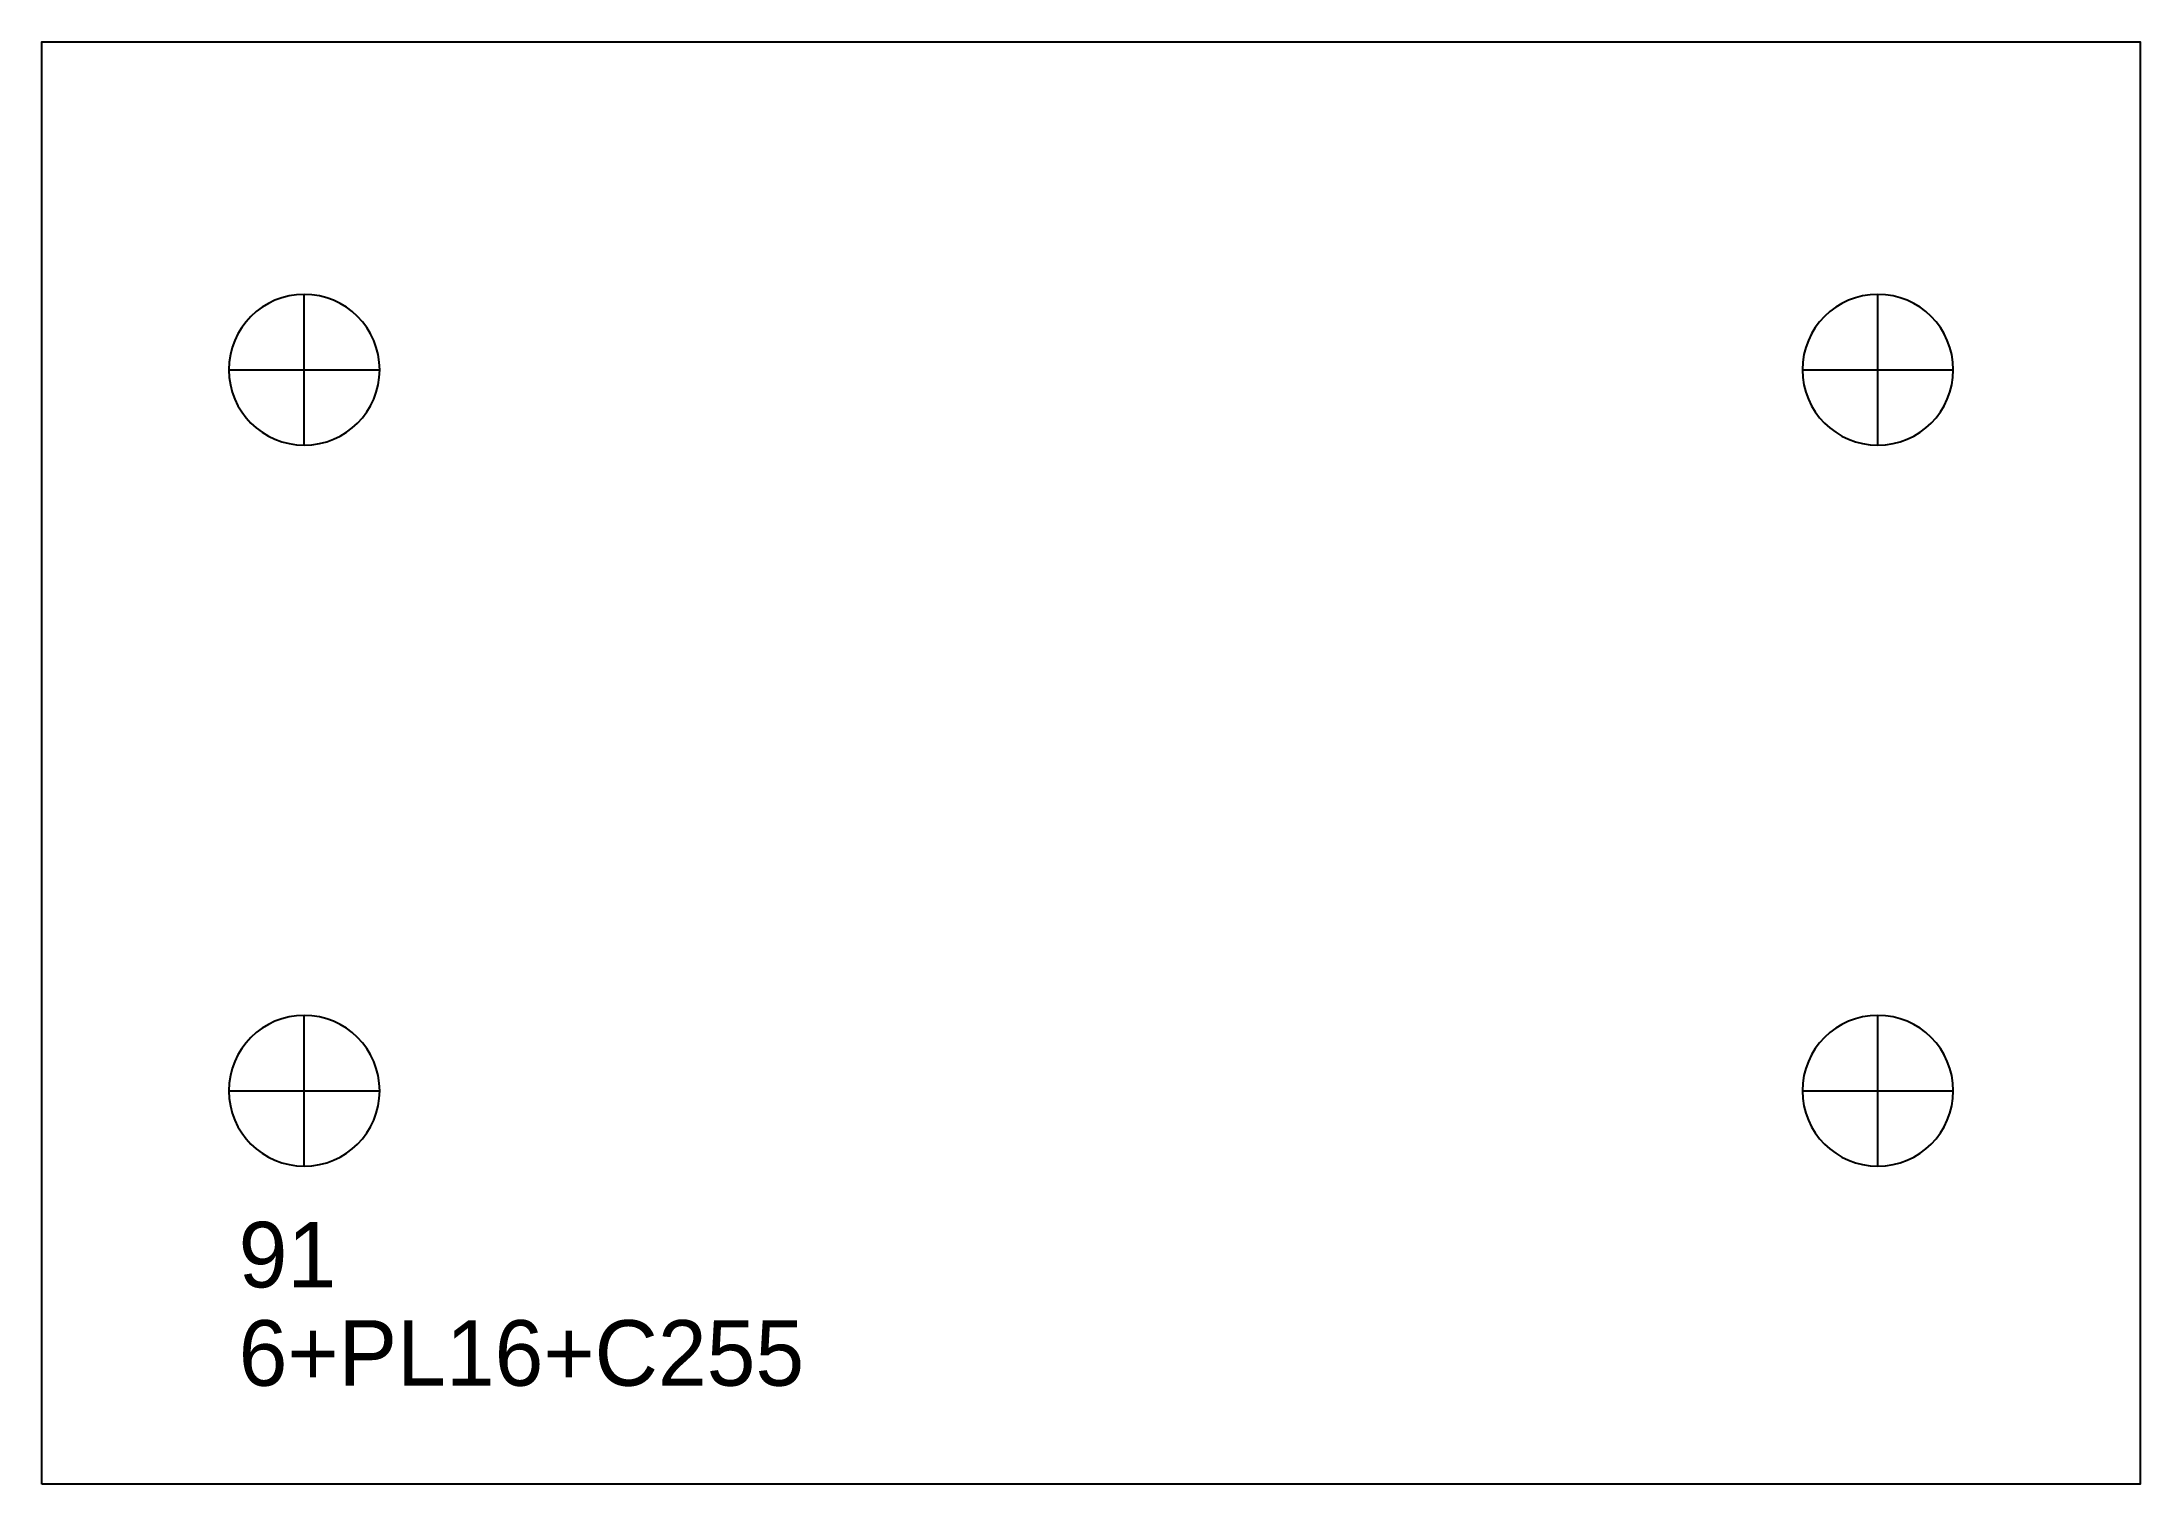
# Model space of a CAD drawing. Extents: x 0 to 320, y 0 to 220.
import ezdxf

# ---------------------------------------------------------------- set-up
doc = ezdxf.new("R2010")
doc.units = 0
for name, color, linetype in [('22', 7, 'CONTINUOUS'), ('CUT', 7, 'CONTINUOUS'), ('SCRIBE', 3, 'CONTINUOUS'), ('TEXT', 7, 'CONTINUOUS')]:
    doc.layers.add(name, color=color, linetype=linetype)

msp = doc.modelspace()

# ---------------------------------------------------------------- linework, layer by layer
at = {"layer": '22', "color": 7, "linetype": 'CONTINUOUS'}
for p, q in [((40.01, 158.5), (40.01, 181.5)), ((280.01, 158.5), (280.01, 181.5)), ((28.51, 170), (51.51, 170)), ((268.51, 170), (291.51, 170)), ((40.01, 48.5), (40.01, 71.5)), ((280.01, 48.5), (280.01, 71.5)), ((28.51, 60), (51.51, 60)), ((268.51, 60), (291.51, 60))]:
    msp.add_line(p, q, dxfattribs=at)
for points in [[(40.01, 181.5, 1), (40.01, 158.5, 1)], [(280.01, 181.5, 1), (280.01, 158.5, 1)], [(40.01, 71.5, 1), (40.01, 48.5, 1)], [(280.01, 71.5, 1), (280.01, 48.5, 1)]]:
    msp.add_lwpolyline(points, format="xyb", close=True, dxfattribs=at)
at = {"layer": 'CUT', "color": 7, "linetype": 'CONTINUOUS'}
msp.add_lwpolyline([(0, 0), (0, 220.01), (320, 220.01), (320, 0)], close=True, dxfattribs=at)

# ---------------------------------------------------------------- texts
at = {"layer": 'SCRIBE', "color": 3}
msp.add_text('91', height=10, dxfattribs=at).set_placement((30, 30))
at = {"layer": 'TEXT', "color": 7}
msp.add_text('6+PL16+C255', height=10, dxfattribs=at).set_placement((30, 15))

doc.saveas('drawing.dxf')
